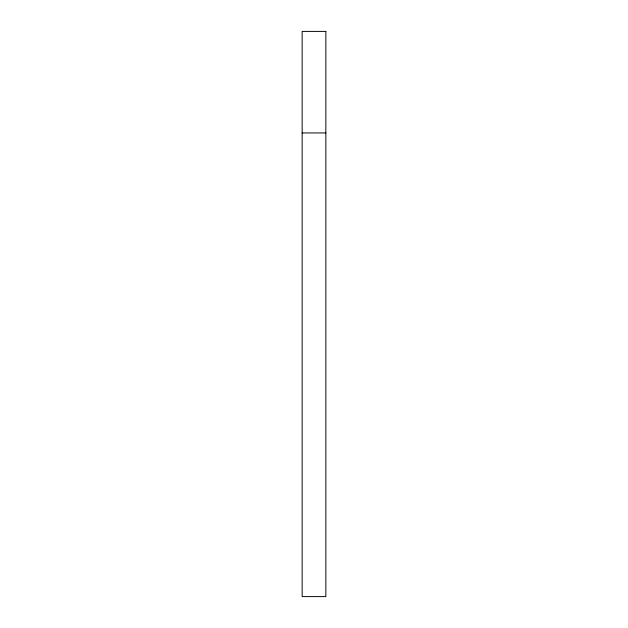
<?xml version="1.0" encoding="UTF-8"?>
<svg xmlns="http://www.w3.org/2000/svg" width="628" height="628" viewBox="0 0 628 628"><rect width="100%" height="100%" fill="white"/><g stroke="black" fill="none" stroke-linecap="round" stroke-linejoin="round"><path stroke-width="0.94" d="M302.154 132.932L325.846 132.932M325.846 31.4L302.154 31.4L302.154 596.6L325.846 596.6L325.846 31.4"/></g></svg>
